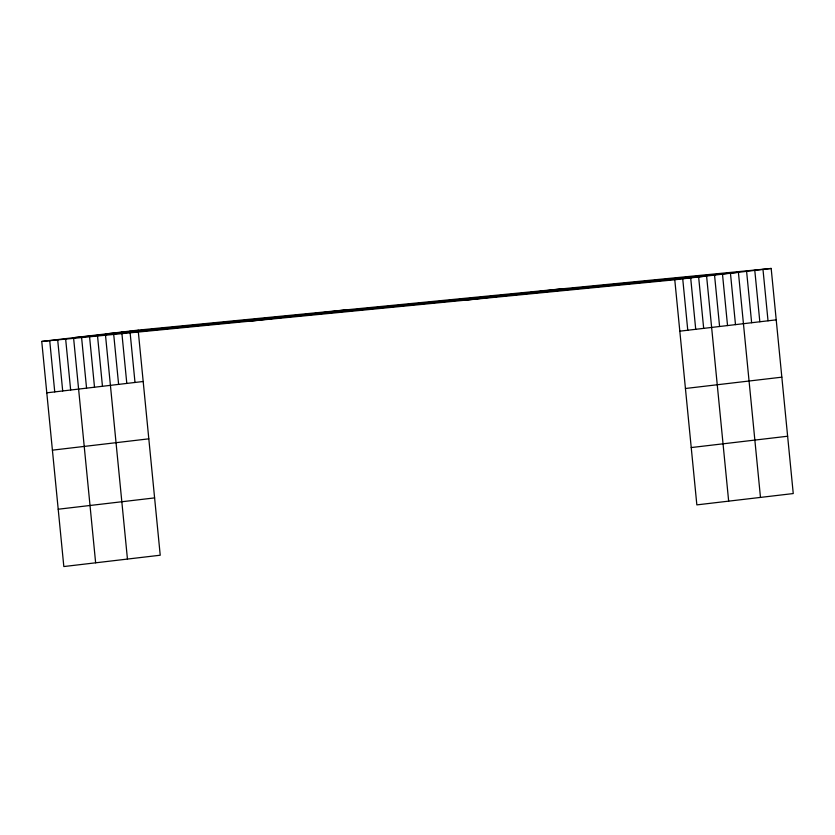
<?xml version="1.0" encoding="UTF-8"?>
<svg xmlns="http://www.w3.org/2000/svg" width="835" height="835" viewBox="0 0 835 835"><rect width="100%" height="100%" fill="white"/><g stroke="black" fill="none" stroke-linecap="round" stroke-linejoin="round"><path stroke-width="1.25" d="M138.151 330.117L160.226 555.223L63.825 566.547L41.75 341.442L138.151 330.117L771.175 268.452L793.25 493.558L696.849 504.883L674.774 279.777L771.175 268.452M250.646 321.089L347.047 309.764M465.878 300.12L562.279 288.795M46.791 392.826L143.192 381.501M679.815 331.171L776.216 319.847M52.407 450.159L148.818 438.834M685.431 388.494L781.842 377.169M58.199 509.225L154.611 497.9M691.223 447.56L787.624 436.235M41.75 341.442L674.774 279.777M762.981 269.413L768.023 320.807M754.788 270.373L759.829 321.767M746.594 271.333L751.636 322.727M760.476 497.409L738.401 272.304L105.377 333.958L127.452 559.074M730.448 273.233L735.489 324.627M722.494 274.172L727.535 325.567M714.541 275.101L719.582 326.495M728.663 501.146L706.587 276.041L73.564 337.705L95.639 562.811M698.634 276.969L703.675 328.364M690.681 277.909L695.722 329.303M682.727 278.838L687.769 330.232M129.957 331.077L134.999 382.472M121.764 332.038L126.805 383.432M113.57 332.998L118.612 384.392M97.424 334.898L102.465 386.292M89.47 335.827L94.512 387.221M81.517 336.766L86.558 388.16M65.61 338.634L70.651 390.029M57.657 339.574L62.698 390.957M49.703 340.503L54.745 391.897"/></g></svg>
